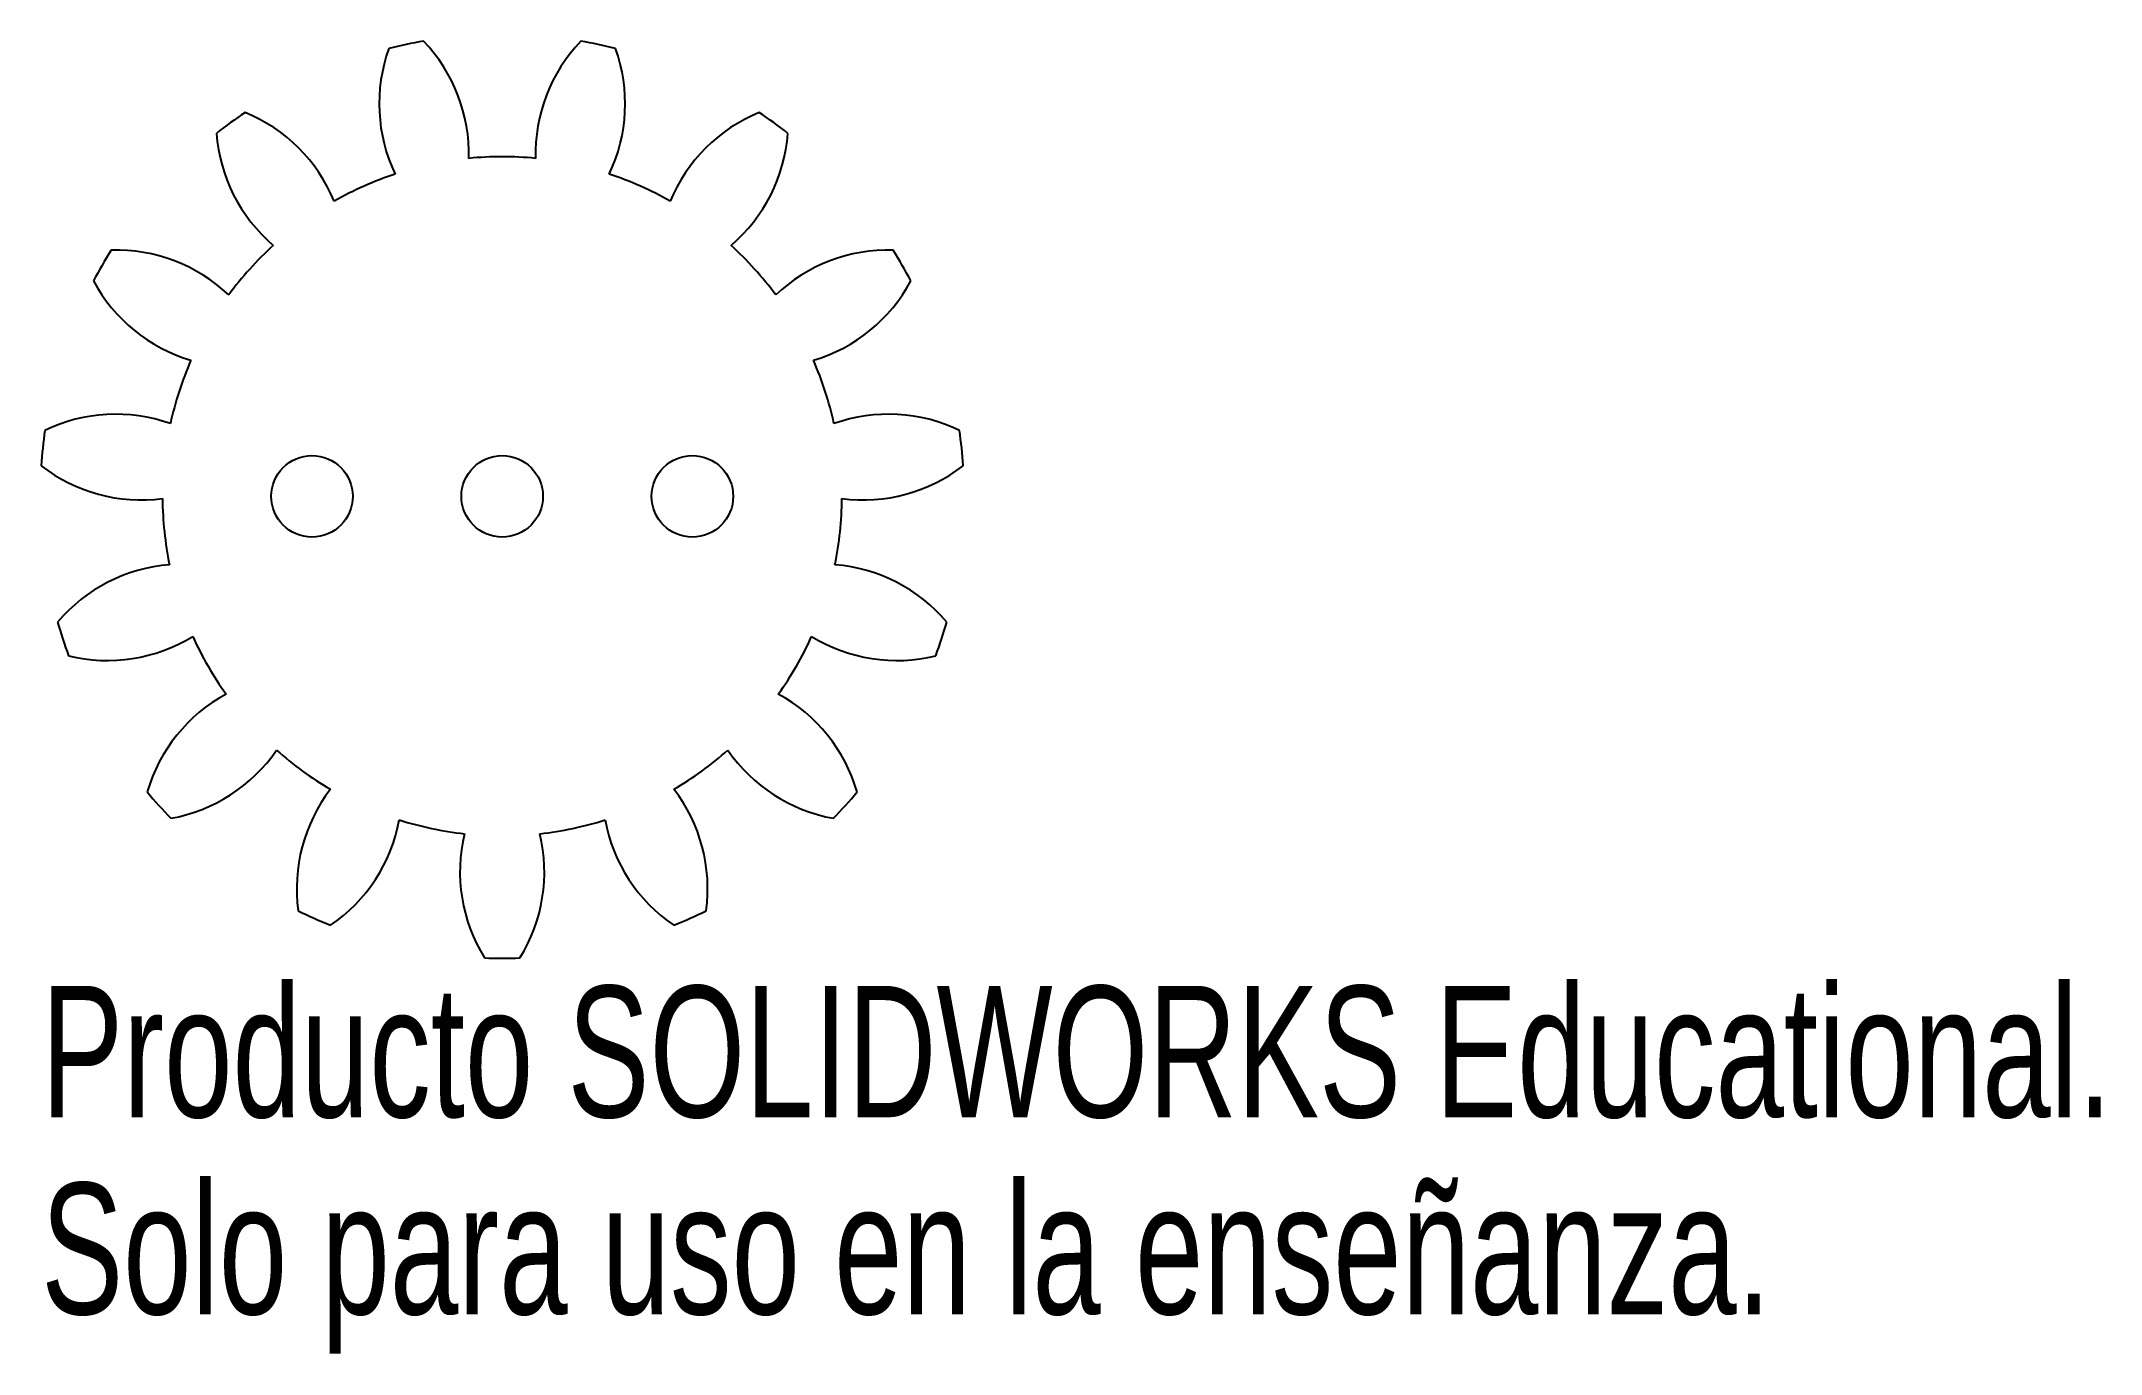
# Model space of a CAD drawing. Header units: millimetres. Extents: x -17 to 58.8, y -31.6 to 16.8.
import ezdxf

# ---------------------------------------------------------------- set-up
doc = ezdxf.new("R2010")
doc.units = ezdxf.units.MM
doc.styles.add('SLDTEXTSTYLE0', font='TXT', dxfattribs={"width": 0.7})

msp = doc.modelspace()

# ---------------------------------------------------------------- linework, layer by layer
at = {"color": 7, "linetype": 'Continuous', "lineweight": 25}
for centre in [(-7, 0), (0, 0), (7, 0)]:
    msp.add_circle(centre, 1.5, dxfattribs=at)
for centre, radius, start, end in [((0, 0), 17, 99.80202, 104.19798), ((-7.224, 12.598), 6, 358.47841, 43.81216), ((7.224, 12.598), 6, 136.18784, 181.52159), ((0, 0), 17, 75.80202, 80.19798), ((1.475, 14.447), 6, 160.18784, 205.52159), ((-1.475, 14.447), 6, 334.47841, 19.81216), ((0, 0), 17, 123.80202, 128.19798), ((-11.723, 8.571), 6, 22.47841, 67.81216), ((11.723, 8.571), 6, 112.18784, 157.52159), ((0, 0), 17, 51.80202, 56.19798), ((-4.528, 13.798), 6, 184.18784, 229.52159), ((4.528, 13.798), 6, 310.47841, 355.81216), ((0, 0), 12.499, 84.37117, 95.62883), ((0, 0), 12.499, 108.37117, 119.62883), ((0, 0), 12.499, 60.37117, 71.62883), ((0, 0), 12.499, 132.37117, 143.62883), ((0, 0), 12.499, 36.37117, 47.62883), ((0, 0), 17, 147.80202, 152.19798), ((-14.196, 3.061), 6, 46.47841, 91.81216), ((14.196, 3.061), 6, 88.18784, 133.52159), ((0, 0), 17, 27.80202, 32.19798), ((-9.749, 10.763), 6, 208.18784, 253.52159), ((9.749, 10.763), 6, 286.47841, 331.81216), ((0, 0), 12.499, 156.37117, 167.62883), ((0, 0), 12.499, 12.37117, 23.62883), ((0, 0), 17, 171.80202, 176.19798), ((-14.214, -2.977), 6, 70.47841, 115.81216), ((14.214, -2.977), 6, 64.18784, 109.52159), ((0, 0), 17, 3.80202, 8.19798), ((-13.284, 5.867), 6, 232.18784, 277.52159), ((13.284, 5.867), 6, 262.47841, 307.81216), ((0, 0), 12.499, 180.37117, 191.62883), ((0, 0), 12.499, 348.37117, 359.62883), ((-11.774, -8.501), 6, 94.47841, 139.81216), ((11.774, -8.501), 6, 40.18784, 85.52159), ((0, 0), 17, 195.80202, 200.19798), ((-14.522, -0.043), 6, 256.18784, 301.52159), ((0, 0), 12.499, 204.37117, 215.62883), ((0, 0), 12.499, 324.37117, 335.62883), ((14.522, -0.043), 6, 238.47841, 283.81216), ((0, 0), 17, 339.80202, 344.19798), ((-7.298, -12.555), 6, 118.47841, 163.81216), ((7.298, -12.555), 6, 16.18784, 61.52159), ((-13.249, -5.946), 6, 280.18784, 325.52159), ((0, 0), 12.499, 228.37117, 239.62883), ((0, 0), 12.499, 300.37117, 311.62883), ((13.249, -5.946), 6, 214.47841, 259.81216), ((0, 0), 17, 219.80202, 224.19798), ((-1.561, -14.438), 6, 142.47841, 187.81216), ((1.561, -14.438), 6, 352.18784, 37.52159), ((0, 0), 17, 315.80202, 320.19798), ((-9.685, -10.821), 6, 304.18784, 349.52159), ((0, 0), 12.499, 252.37117, 263.62883), ((0, 0), 12.499, 276.37117, 287.62883), ((9.685, -10.821), 6, 190.47841, 235.81216), ((4.447, -13.825), 6, 166.47841, 211.81216), ((-4.447, -13.825), 6, 328.18784, 13.52159), ((0, 0), 17, 243.80202, 248.19798), ((0, 0), 17, 291.80202, 296.19798), ((0, 0), 17, 267.80202, 272.19798)]:
    msp.add_arc(centre, radius, start, end, dxfattribs=at)

# ---------------------------------------------------------------- texts
at = {"color": 7, "linetype": 'Continuous', "char_height": 4.83362, "attachment_point": 1, "style": 'SLDTEXTSTYLE0'}
for s, insert in [('Producto SOLIDWORKS Educational.', (-16.963, -18.02)), ('Solo para uso en la enseñanza.', (-16.963, -25.27))]:
    msp.add_mtext(s, dxfattribs=dict(at, insert=insert))

doc.saveas('drawing.dxf')
